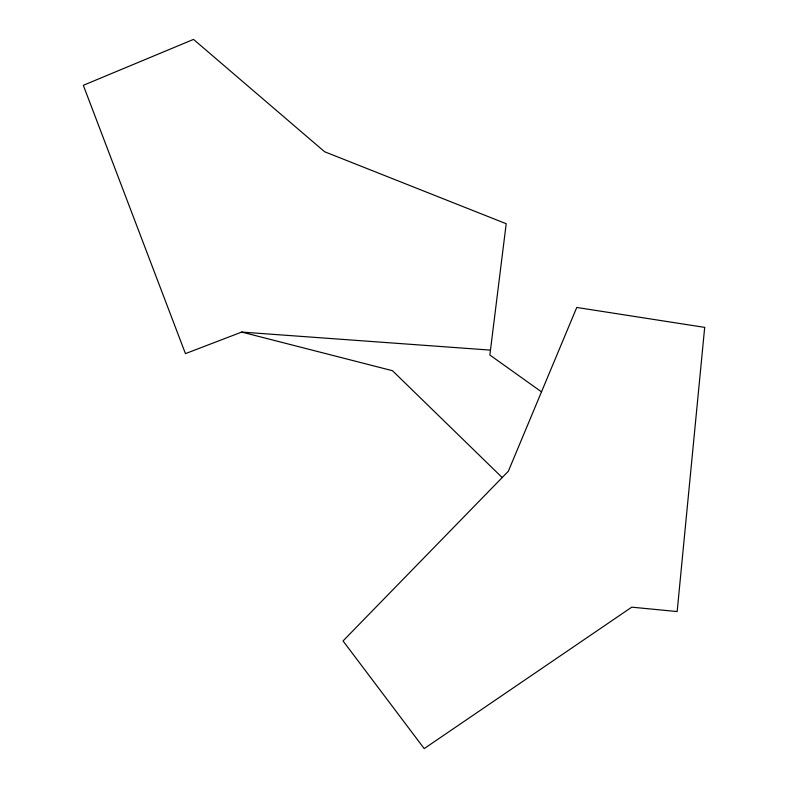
<?xml version="1.0" encoding="UTF-8"?>
<svg xmlns="http://www.w3.org/2000/svg" width="788" height="788" viewBox="0 0 788 788"><rect width="100%" height="100%" fill="white"/><g stroke="black" fill="none" stroke-linecap="round" stroke-linejoin="round"><path stroke-width="1.18" d="M490.471 350.118L241.699 332.073L185.446 353.625L83.311 85.301L193.523 39.4L324.587 151.729L506.201 223.723L489.86 355.024L541.504 391.853M241.699 332.073L392.483 370.705L502.192 477.558M704.689 327.384L677.158 611.557L631.749 607.164L424.2 748.6L343.046 640.94L508.329 471.254L576.757 307.458L704.689 327.384"/></g></svg>
